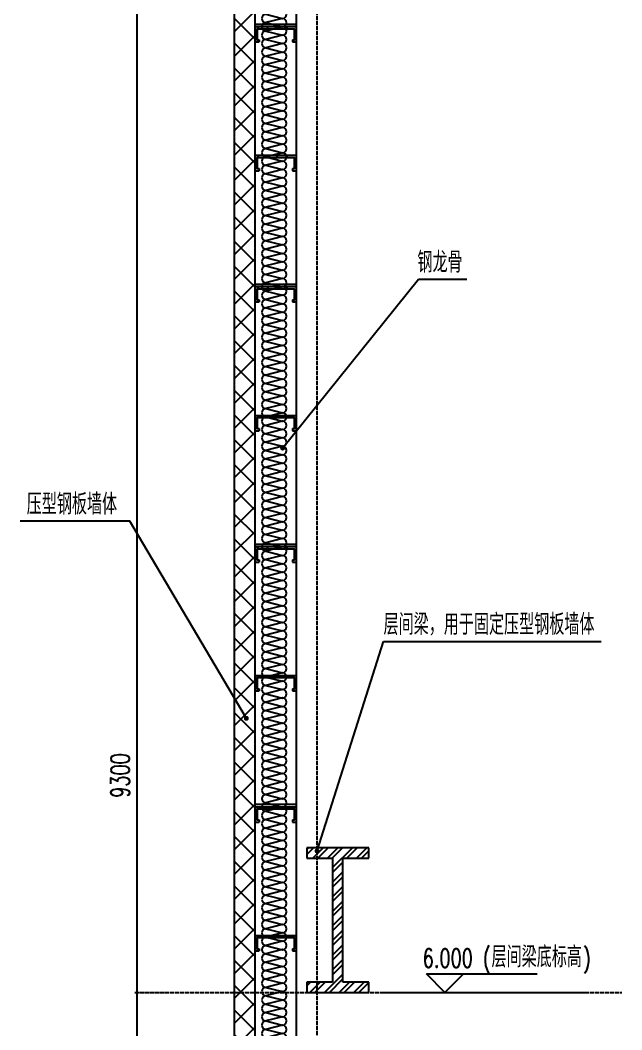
# Model space of a CAD drawing. Extents: x -1899985 to 1774885, y 556286 to 2175695.
# Drawn here: x -1580990 to -1578079, y 574077 to 578964 of the extents above; entities that cross this region are included whole.
import ezdxf

# ---------------------------------------------------------------- set-up
doc = ezdxf.new("R2010")
doc.units = 0
doc.header["$LTSCALE"] = 10
doc.header["$MEASUREMENT"] = 0
doc.linetypes.add('20剖面图$0$DOTE', pattern=[2.42, 2, -0.2, 0.02, -0.2])
doc.layers.get('Defpoints').update_dxf_attribs({"color": 210})
for name, color, linetype in [('20剖面图$0$A-AXIS-DOTE', 14, '20剖面图$0$DOTE'), ('20剖面图$0$A-AXIS-DP', 126, 'Continuous'), ('20剖面图$0$A-AXIS-SYMB', 3, 'Continuous'), ('20剖面图$0$A-HATCH-2', 251, 'Continuous'), ('20剖面图$0$A-LIN-V', 9, 'Continuous'), ('20剖面图$0$AS-WALL', 40, 'Continuous'), ('20剖面图$0$DIM_ELEV', 3, 'Continuous'), ('20剖面图$0$PUB_HATCH', 8, 'Continuous'), ('20剖面图$0$PUB_TEXT', 7, 'Continuous'), ('20剖面图$0$建-墙-填充', 8, 'Continuous'), ('20剖面图$0$建-柱-钢', 9, 'Continuous'), ('A-LIN-V', 9, 'Continuous')]:
    doc.layers.add(name, color=color, linetype=linetype)
doc.styles.add('20剖面图$0$_TCH_DIM', font='SIMPLEX', dxfattribs={"bigfont": 'GBCBIG'})
doc.styles.add('20剖面图$0$_TCH_DIM_T3', font='SIMPLEX', dxfattribs={"width": 0.705882, "bigfont": 'GBCBIG'})
doc.dimstyles.new('20剖面图$0$_TCH_ARCH&&30', dxfattribs={"dimtxt": 89.25, "dimasz": 30, "dimexe": 30, "dimexo": 30, "dimgap": 37.875, "dimtad": 1, "dimdec": 0, "dimzin": 0, "dimdsep": 46, "dimtxsty": '20剖面图$0$_TCH_DIM_T3', "dimblk": '20剖面图$0$_ArchTick', "dimcen": 0.09, "dimclrt": 7, "dimazin": 2, "dimtfac": 1, "dimtdec": 0, "dimtix": 1, "dimtmove": 2, "dimatfit": 3, "dimfxl": 1, "dimtolj": 1, "dimtzin": 0, "dimarcsym": 0})

# ---------------------------------------------------------------- blocks, each defined once
blk = doc.blocks.new('20剖面图$0$G$CBF9D2CED')
at = {"layer": '20剖面图$0$建-墙-填充'}
h = blk.add_hatch(dxfattribs=at)
h.set_pattern_fill('金属', color=256, scale=20, style=0)
h.set_pattern_definition([(45, (0, 0), (-35.3553, 35.3553), []), (45, (23.57, 0), (-35.3553, 35.3553), [])])
h.paths.add_polyline_path([(-150, 0), (-150, -50), (-25, -50), (-25, -650), (-150, -650), (-150, -700), (150, -700), (150, -650), (25, -650), (25, -50), (150, -50), (150, 0)])
at = {"layer": '20剖面图$0$建-柱-钢'}
for p, q in [((-150, 0), (-150, -50)), ((150, 0), (-150, 0)), ((150, -50), (150, 0)), ((-150, -50), (-25, -50)), ((-25, -50), (-25, -650)), ((25, -650), (25, -50)), ((25, -50), (150, -50)), ((-25, -650), (-150, -650)), ((-150, -650), (-150, -700)), ((150, -650), (25, -650)), ((150, -700), (150, -650)), ((-150, -700), (150, -700))]:
    blk.add_line(p, q, dxfattribs=at)
blk = doc.blocks.new('20剖面图$0$_ArchTick')
at = {"color": 0, "linetype": 'ByBlock', "const_width": 0.4}
blk.add_lwpolyline([(-0.5, -0.5), (0.5, 0.5)], dxfattribs=at)
blk = doc.blocks.new('*D179')
at = {"layer": '20剖面图$0$A-AXIS-DP', "color": 0, "lineweight": -2, "transparency": 16777216}
for p, q in [((-1580191.3, 579957.5), (-1580453.3, 579957.5)), ((-1580423.3, 570657.5), (-1580423.3, 579957.5)), ((-1580191.3, 570657.5), (-1580453.3, 570657.5))]:
    blk.add_line(p, q, dxfattribs=at)
at = {"layer": 'Defpoints', "color": 0, "transparency": 16777216}
for p in [(-1580423.3, 579957.5), (-1580161.3, 579957.5), (-1580161.3, 570657.5)]:
    blk.add_point(p, dxfattribs=at)
at = {"layer": '20剖面图$0$A-AXIS-DP', "color": 0, "lineweight": -2, "transparency": 16777216, "xscale": 30, "yscale": 30, "zscale": 30}
for p, rotation in [((-1580423.3, 579957.5), 90), ((-1580423.3, 570657.5), 270)]:
    blk.add_blockref('20剖面图$0$_ArchTick', p, dxfattribs=dict(at, rotation=rotation))
at = {"layer": '20剖面图$0$A-AXIS-DP', "color": 7, "transparency": 16777216, "insert": (-1580505.8, 575307.5), "char_height": 89.25, "attachment_point": 5, "rotation": 90, "style": '20剖面图$0$_TCH_DIM_T3'}
blk.add_mtext('\\A1;9300', dxfattribs=at)
blk = doc.blocks.new('20剖面图$0$CURVEPATTERNLIB$SYSLIB$岩棉板')
at = {"color": 0}
for p, q in [((0, -17), (12, -67)), ((12, -67), (24, -17))]:
    blk.add_line(p, q, dxfattribs=at)
for centre, start, end in [((12, -17), 0, 180), ((0, -67), 270, 0), ((24, -67), 180, 270)]:
    blk.add_arc(centre, 12, start, end, dxfattribs=at)
blk = doc.blocks.new('20剖面图$0$CURVEPATTERNLIB$SYSLIB$防水材料1')
at = {"layer": '20剖面图$0$PUB_HATCH'}
h = blk.add_hatch(dxfattribs=at)
h.set_pattern_fill('ANSI31', color=256, scale=10, angle=90, style=0)
h.set_pattern_definition([(45, (-196995.837, -685381.036), (11.22532015, -11.22532015), [])])
h.paths.add_polyline_path([(35, 0), (0, 0), (0, -100), (35, -100), (35, -90), (30, -90), (30, -95), (5, -95), (5, -5), (30, -5), (30, -10), (35, -10)])
h = blk.add_hatch(dxfattribs=at)
h.set_pattern_fill('ANSI31', color=256, scale=10, angle=90, style=0)
h.set_pattern_definition([(45, (-196695.837, -685381.036), (11.22532015, -11.22532015), [])])
h.paths.add_polyline_path([(335, 0), (300, 0), (300, -100), (335, -100), (335, -90), (330, -90), (330, -95), (305, -95), (305, -5), (330, -5), (330, -10), (335, -10)])
at = {"layer": '20剖面图$0$A-LIN-V', "extrusion": (-3.26108e-18, 2.41725e-31, -1)}
blk.add_line((600, 0), (600, -100), dxfattribs=at)
at = {"layer": '20剖面图$0$A-LIN-V'}
for p, q in [((30, -10), (35, -10)), ((330, -10), (335, -10)), ((30, -90), (35, -90)), ((330, -90), (335, -90))]:
    blk.add_line(p, q, dxfattribs=at)
at = {"layer": '20剖面图$0$A-LIN-V', "extrusion": (-3.26108e-18, 2.41725e-31, -1)}
for points in [[(-35, -10), (-35, 0), (0, 0), (0, -100), (-35, -100), (-35, -90)], [(-335, -10), (-335, 0), (-300, 0), (-300, -100), (-335, -100), (-335, -90)], [(-30, -10), (-30, -5), (-5, -5), (-5, -95), (-30, -95), (-30, -90)], [(-330, -10), (-330, -5), (-305, -5), (-305, -95), (-330, -95), (-330, -90)]]:
    blk.add_lwpolyline(points, dxfattribs=at)
at = {"layer": '20剖面图$0$A-LIN-V', "xscale": 0.8142221102150538, "yscale": 0.8108108108108109, "zscale": 0.8142221102150538}
for p in [(0, -20.1), (19.5, -20.1), (39.1, -20.1), (58.6, -20.1), (78.2, -20.1), (97.7, -20.1), (117.2, -20.1), (136.8, -20.1), (156.3, -20.1), (175.9, -20.1), (195.4, -20.1), (215, -20.1), (234.5, -20.1), (254, -20.1), (273.6, -20.1), (293.1, -20.1), (312.7, -20.1), (332.2, -20.1), (351.7, -20.1), (371.3, -20.1), (390.8, -20.1), (410.4, -20.1), (429.9, -20.1), (449.5, -20.1), (469, -20.1), (488.5, -20.1), (508.1, -20.1), (527.6, -20.1), (547.2, -20.1), (566.7, -20.1), (586.2, -20.1)]:
    blk.add_blockref('20剖面图$0$CURVEPATTERNLIB$SYSLIB$岩棉板', p, dxfattribs=at)
blk = doc.blocks.new('20剖面图')
at = {"layer": '20剖面图$0$PUB_HATCH'}
h = blk.add_hatch(dxfattribs=at)
h.set_pattern_fill('多孔材料', color=256, scale=30, style=0)
h.set_pattern_definition([(45, (60, 0), (-60.000061, 60.000061), []), (135, (60, 0), (-60.000061, -60.000061), [])])
h.paths.add_polyline_path([(-1579852.7, 570657.5), (-1579852.7, 582707.5), (-1579952.7, 582707.5), (-1579952.7, 570657.5)])
at = {"layer": '20剖面图$0$A-AXIS-DOTE'}
for p, q in [((-1579552.7, 565072.8), (-1579552.7, 585146)), ((-1580434.1, 574257.5), (-1578078.6, 574257.5))]:
    blk.add_line(p, q, dxfattribs=at)
at = {"layer": '20剖面图$0$A-AXIS-SYMB'}
for p, q in [((-1579719.8, 576892.6), (-1579062.3, 577710.2)), ((-1579062.3, 577710.2), (-1578828, 577710.2)), ((-1580459.6, 576539.1), (-1580989.5, 576539.1)), ((-1579895.3, 575584.4), (-1580459.6, 576539.1)), ((-1579553, 574942.4), (-1579231.1, 575956.9)), ((-1579231.1, 575956.9), (-1578178, 575956.9))]:
    blk.add_line(p, q, dxfattribs=at)
at = {"layer": '20剖面图$0$A-AXIS-SYMB', "const_width": 12}
for points in [[(-1579723.5, 576887.9, 1), (-1579716, 576897.3, 1)], [(-1579892.3, 575579.3, 1), (-1579898.4, 575589.6, 1)], [(-1579554.8, 574936.7, 1), (-1579551.2, 574948.1, 1)]]:
    blk.add_lwpolyline(points, format="xyb", close=True, dxfattribs=at)
at = {"layer": '20剖面图$0$A-LIN-V'}
blk.add_lwpolyline([(-1579652.7, 572757.5), (-1579652.7, 582707.5)], dxfattribs=at)
at = {"layer": '20剖面图$0$AS-WALL'}
for p, q in [((-1579952.7, 570657.5), (-1579952.7, 582707.5)), ((-1579852.7, 570657.5), (-1579852.7, 582707.5))]:
    blk.add_line(p, q, dxfattribs=at)
at = {"layer": '20剖面图$0$DIM_ELEV'}
for p, q in [((-1578934.1, 574257.5), (-1579024.1, 574347.5)), ((-1579024.1, 574347.5), (-1578487.7, 574347.5)), ((-1578934.1, 574257.5), (-1578844.1, 574347.5)), ((-1579234.4, 574257.5), (-1578844.1, 574257.5))]:
    blk.add_line(p, q, dxfattribs=at)
at = {"layer": '20剖面图$0$A-HATCH-2', "xscale": 2.07789527983807, "yscale": 1.999999999990687, "zscale": 1.999999999990687, "rotation": 269.9999999972882}
for p in [(-1579652.7, 580190), (-1579652.7, 578931.2), (-1579652.7, 577672.5), (-1579652.7, 576413.7), (-1579652.7, 575155)]:
    blk.add_blockref('20剖面图$0$CURVEPATTERNLIB$SYSLIB$防水材料1', p, dxfattribs=at)
at = {"layer": '20剖面图$0$A-LIN-V'}
blk.add_blockref('20剖面图$0$G$CBF9D2CED', (-1579452.7, 574957.5), dxfattribs=at)
at = {"layer": '20剖面图$0$PUB_TEXT', "style": '20剖面图$0$_TCH_DIM'}
for s, height, p in [('钢龙骨', 101.28, (-1579067.3, 577741.7)), ('压型钢板墙体', 101.28, (-1580958, 576570.6)), ('层间梁，用于固定压型钢板墙体', 101.277, (-1579231.6, 575988.4)), ('层间梁底标高', 101.28, (-1578709.1, 574379))]:
    blk.add_text(s, height=height, dxfattribs=at).set_placement(p)
at = {"layer": '20剖面图$0$PUB_TEXT', "style": '20剖面图$0$_TCH_DIM', "width": 0.705882}
for s, height, p in [('(', 89.2, (-1578751.1, 574379)), (')', 89.2, (-1578266.8, 574379)), ('6.000', 89.25, (-1579042.1, 574379))]:
    blk.add_text(s, height=height, dxfattribs=at).set_placement(p)
at = {"layer": '20剖面图$0$A-AXIS-DP'}
dim = blk.add_aligned_dim(p1=(-1580161.3, 570657.5), p2=(-1580161.3, 579957.5), distance=262, dimstyle='20剖面图$0$_TCH_ARCH&&30', dxfattribs=at)
dim.commit()
dim.dimension.update_dxf_attribs({"geometry": '*D179', "text_midpoint": (-1580505.8, 575307.5)})

msp = doc.modelspace()

# ---------------------------------------------------------------- block references
at = {"layer": 'A-LIN-V'}
msp.add_blockref('20剖面图', (0, 0), dxfattribs=at)

doc.saveas('drawing.dxf')
